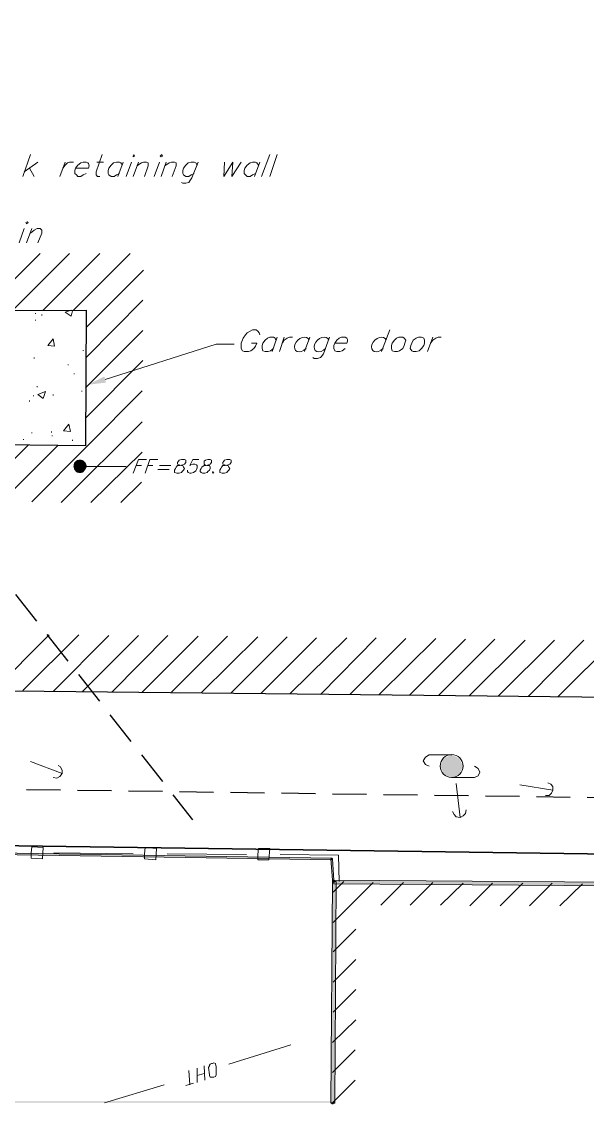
# Model space of a CAD drawing. Header units: inches. Extents: x 10 to 486, y 7 to 426.
# Drawn here: x 161.5 to 211.4, y 7.3 to 102.9 of the extents above; entities that cross this region are included whole.
import ezdxf

# ---------------------------------------------------------------- set-up
doc = ezdxf.new("R2010")
doc.units = ezdxf.units.IN
doc.header["$LTSCALE"] = 3
doc.header["$MEASUREMENT"] = 0
doc.linetypes.add('DASHEDX2', pattern=[1.5, 1, -0.5])
doc.layers.add('Building Setbacks', color=1, linetype='DASHEDX2')
doc.layers.add('PDF_Solid Fills', color=7, linetype='Continuous')
doc.layers.add('PDF_Geometry', color=7, linetype='Continuous', true_color=0x999999)

msp = doc.modelspace()

# ---------------------------------------------------------------- hatches: boundary and pattern name
at = {"layer": 'PDF_Solid Fills', "true_color": 0x999999, "transparency": 33554559}
for points in [[(146.277, 29.617), (146.277, 29.55), (188.877, 28.883), (188.877, 29.017), (146.277, 29.683)], [(188.877, 28.95), (188.81, 28.95), (188.943, 27.083), (189.077, 27.083), (188.943, 28.95)], [(189.01, 27.083), (188.943, 27.083), (189.01, 26.95), (189.143, 26.95), (189.077, 27.083)]]:
    msp.add_hatch(color=253, dxfattribs=at).paths.add_polyline_path(points)
at = {"layer": 'PDF_Solid Fills', "transparency": 33554559}
msp.add_hatch(color=256, dxfattribs=at).paths.add_polyline_path([(189.077, 26.95), (188.943, 26.95), (188.943, 27.017), (189.01, 27.083), (189.077, 27.083)])

# ---------------------------------------------------------------- linework, layer by layer
at = {"layer": 'Building Setbacks'}
for points in [[(83.145, 151.408), (176.582, 32.411)], [(152.947, 35.216), (376.747, 32.083)]]:
    msp.add_lwpolyline(points, dxfattribs=at)
at = {"layer": 'PDF_Geometry', "color": 7, "lineweight": 35}
msp.add_lwpolyline([(152.877, 30.217), (376.677, 27.083), (379.477, 363.817), (346.277, 380.083), (56.61, 152.817)], close=True, dxfattribs=at)
at = {"layer": 'PDF_Geometry', "color": 7, "lineweight": 25}
msp.add_lwpolyline([(289.277, 158.55), (169.01, 159.55), (168.677, 120.017), (167.343, 120.017), (167.343, 118.75), (153.543, 118.683), (153.677, 133.617), (106.543, 134.217), (101.743, 130.217), (101.477, 96.217), (115.343, 77.35), (167.21, 77.417), (167.143, 65.417), (152.41, 65.617), (152.277, 43.883), (328.277, 42.017)], dxfattribs=at)
at = {"layer": 'PDF_Geometry', "color": 8, "lineweight": 13, "true_color": 0x767676}
for points in [[(161.61, 89.217), (162.277, 91.15)], [(168.61, 91.15), (168.077, 89.617), (168.077, 89.35), (168.21, 89.217), (168.41, 89.217)], [(182.677, 89.217), (183.41, 91.15)], [(183.41, 89.217), (184.077, 91.15)], [(162.943, 90.483), (161.743, 89.617)], [(162.21, 89.95), (162.61, 89.217)], [(164.877, 89.217), (165.343, 90.483)], [(165.143, 89.95), (165.343, 90.217), (165.543, 90.417), (165.743, 90.483), (166.077, 90.483)], [(166.277, 89.95), (167.41, 89.95), (167.477, 90.15), (167.41, 90.35), (167.343, 90.417), (167.21, 90.483), (166.943, 90.483), (166.743, 90.417), (166.477, 90.217), (166.277, 89.95), (166.21, 89.75), (166.21, 89.483), (166.343, 89.35), (166.477, 89.217), (166.743, 89.217), (166.943, 89.35), (167.21, 89.483)], [(168.143, 90.483), (168.743, 90.483)], [(170.41, 90.217), (170.277, 90.417), (170.143, 90.483), (169.877, 90.483), (169.61, 90.417), (169.41, 90.217), (169.21, 89.95), (169.143, 89.75), (169.143, 89.483), (169.21, 89.35), (169.41, 89.217), (169.677, 89.217), (169.877, 89.35), (170.143, 89.483)], [(170.477, 90.483), (170.01, 89.217)], [(171.21, 90.483), (170.743, 89.217)], [(171.343, 89.217), (171.81, 90.483)], [(171.677, 90.15), (172.077, 90.417), (172.277, 90.483), (172.543, 90.483), (172.677, 90.417), (172.677, 90.15), (172.343, 89.217)], [(173.677, 90.483), (173.21, 89.217)], [(173.81, 89.217), (174.277, 90.483)], [(174.143, 90.15), (174.543, 90.417), (174.743, 90.483), (175.01, 90.483), (175.143, 90.417), (175.143, 90.15), (174.81, 89.217)], [(177.077, 90.483), (176.543, 89.083), (176.343, 88.817), (176.277, 88.683), (176.01, 88.617), (175.743, 88.617), (175.61, 88.683)], [(177.01, 90.217), (176.877, 90.417), (176.743, 90.483), (176.477, 90.483), (176.21, 90.417), (176.01, 90.217), (175.81, 89.95), (175.743, 89.75), (175.743, 89.483), (175.81, 89.35), (176.01, 89.217), (176.277, 89.217), (176.477, 89.35), (176.743, 89.483)], [(179.41, 90.483), (179.343, 89.217), (180.143, 90.483), (180.077, 89.217), (180.877, 90.483)], [(182.41, 90.217), (182.277, 90.417), (182.143, 90.483), (181.877, 90.483), (181.677, 90.417), (181.41, 90.217), (181.21, 89.95), (181.143, 89.75), (181.143, 89.483), (181.277, 89.35), (181.41, 89.217), (181.677, 89.217), (181.877, 89.35), (182.143, 89.483)], [(182.543, 90.483), (182.077, 89.217)], [(161.743, 84.617), (161.277, 83.35)], [(161.943, 83.35), (162.41, 84.617)], [(162.277, 84.217), (162.61, 84.483), (162.877, 84.617), (163.143, 84.617), (163.277, 84.483), (163.277, 84.217), (162.943, 83.35)], [(182.543, 75.217), (182.477, 75.417), (182.343, 75.55), (182.21, 75.683), (181.877, 75.683), (181.677, 75.55), (181.41, 75.417), (181.277, 75.217), (181.077, 74.95), (180.877, 74.483), (180.877, 74.017), (181.01, 73.817), (181.143, 73.75), (181.543, 73.75), (181.743, 73.817), (182.01, 74.017), (182.143, 74.217), (182.277, 74.483), (181.81, 74.483)], [(194.01, 75.683), (193.277, 73.75)], [(183.943, 74.75), (183.877, 74.95), (183.743, 75.017), (183.41, 75.017), (183.21, 74.95), (183.01, 74.75), (182.81, 74.483), (182.743, 74.283), (182.743, 74.017), (182.81, 73.817), (183.01, 73.75), (183.277, 73.75), (183.477, 73.817), (183.743, 74.017)], [(184.077, 75.017), (183.61, 73.75)], [(184.277, 73.75), (184.677, 75.017)], [(184.543, 74.483), (184.677, 74.75), (184.943, 74.95), (185.143, 75.017), (185.41, 75.017)], [(186.943, 75.017), (186.477, 73.75)], [(188.677, 75.017), (188.143, 73.55), (187.943, 73.283), (187.877, 73.217), (187.61, 73.15), (187.343, 73.15), (187.21, 73.217)], [(189.143, 74.483), (190.21, 74.483), (190.277, 74.683), (190.277, 74.817), (190.21, 74.95), (190.077, 75.017), (189.743, 75.017), (189.543, 74.95), (189.343, 74.75), (189.143, 74.483), (189.077, 74.283), (189.077, 74.017), (189.143, 73.817), (189.343, 73.75), (189.61, 73.75), (189.81, 73.817), (190.077, 74.017)], [(197.343, 73.75), (197.81, 75.017)], [(197.61, 74.483), (197.81, 74.75), (198.077, 74.95), (198.277, 75.017), (198.543, 75.017)], [(168.877, 71.283), (178.677, 74.417), (180.277, 74.417)]]:
    msp.add_lwpolyline(points, dxfattribs=at)
for points in [[(171.343, 91.017), (171.343, 90.95), (171.477, 91.017), (171.41, 91.15)], [(173.743, 91.017), (173.81, 90.95), (173.943, 91.017), (173.877, 91.15)], [(161.877, 85.15), (161.943, 85.017), (162.077, 85.15), (162.01, 85.217)], [(194.81, 75.017), (194.61, 74.95), (194.41, 74.75), (194.21, 74.483), (194.143, 74.283), (194.143, 74.017), (194.21, 73.817), (194.41, 73.75), (194.677, 73.75), (194.877, 73.817), (195.143, 74.017), (195.277, 74.283), (195.343, 74.483), (195.41, 74.75), (195.277, 74.95), (195.143, 75.017)], [(196.543, 75.017), (196.343, 74.95), (196.077, 74.75), (195.943, 74.483), (195.877, 74.283), (195.81, 74.017), (195.943, 73.817), (196.077, 73.75), (196.343, 73.75), (196.61, 73.817), (196.81, 74.017), (197.01, 74.283), (197.077, 74.483), (197.077, 74.75), (197.01, 74.95), (196.81, 75.017)]]:
    msp.add_lwpolyline(points, close=True, dxfattribs=at)
at = {"layer": 'PDF_Geometry', "color": 9, "lineweight": 13, "true_color": 0xbbbbbb}
for points in [[(158.143, 77.417), (163.143, 82.417)], [(160.743, 77.417), (165.743, 82.417)], [(163.41, 77.417), (168.41, 82.417)], [(166.077, 77.417), (171.077, 82.417)], [(167.21, 75.883), (172.277, 80.95)], [(167.21, 73.217), (172.21, 78.283)], [(167.143, 70.55), (172.21, 75.617)], [(167.143, 67.883), (172.21, 72.95)], [(162.41, 60.483), (172.143, 70.283)], [(165.01, 60.417), (172.143, 67.55)], [(152.343, 55.75), (162.077, 65.483)], [(159.743, 60.483), (164.743, 65.483)], [(167.61, 60.417), (172.143, 64.883)], [(170.277, 60.417), (172.077, 62.217)], [(159.01, 43.817), (163.943, 48.75)], [(161.61, 43.817), (166.543, 48.75)], [(164.277, 43.75), (169.21, 48.683)], [(166.877, 43.75), (171.81, 48.683)], [(169.477, 43.683), (174.41, 48.683)], [(172.143, 43.683), (177.077, 48.617)], [(174.743, 43.683), (179.677, 48.617)], [(177.343, 43.617), (182.343, 48.55)], [(180.01, 43.617), (184.943, 48.55)], [(182.61, 43.55), (187.543, 48.483)], [(185.21, 43.55), (190.21, 48.483)], [(187.877, 43.483), (192.81, 48.483)], [(190.477, 43.483), (195.41, 48.417)], [(193.077, 43.483), (198.077, 48.417)], [(195.743, 43.417), (200.677, 48.35)], [(198.343, 43.417), (203.277, 48.35)], [(201.01, 43.35), (205.943, 48.283)], [(203.61, 43.35), (208.543, 48.283)], [(206.21, 43.283), (211.143, 48.283)], [(208.877, 43.283), (213.81, 48.217)], [(189.01, 26.017), (189.943, 26.95)], [(189.01, 23.35), (192.543, 26.883)], [(193.21, 24.883), (195.21, 26.883)], [(195.81, 24.883), (197.81, 26.883)], [(198.477, 24.883), (200.477, 26.817)], [(201.077, 24.817), (203.077, 26.817)], [(203.743, 24.817), (205.743, 26.817)], [(206.343, 24.817), (208.343, 26.817)], [(209.01, 24.817), (211.01, 26.75)], [(189.01, 20.75), (191.01, 22.75)], [(189.01, 18.083), (191.01, 20.083)], [(189.01, 15.417), (191.01, 17.417)], [(188.943, 12.75), (191.01, 14.75)], [(188.943, 10.083), (190.943, 12.083)], [(188.943, 7.417), (190.943, 9.417)]]:
    msp.add_lwpolyline(points, dxfattribs=at)
at = {"layer": 'PDF_Geometry', "lineweight": 13}
for points in [[(162.743, 77.15), (162.743, 77.083)], [(162.743, 76.55), (162.743, 76.483)], [(163.277, 77.017), (163.277, 76.95)], [(166.01, 77.35), (165.877, 76.883), (165.343, 77.217), (165.877, 77.417)], [(166.943, 73.883), (166.943, 73.817)], [(162.61, 73.217), (162.61, 73.15)], [(165.61, 72.617), (165.61, 72.55)], [(166.143, 71.817), (166.143, 71.75)], [(162.543, 69.883), (162.543, 69.817)], [(162.877, 70.683), (162.877, 70.617)], [(164.277, 69.95), (164.277, 69.883)], [(166.81, 70.283), (166.81, 70.217)], [(162.21, 69.417), (162.21, 69.35)], [(161.677, 66.017), (161.677, 65.95)], [(162.41, 66.617), (162.41, 66.55)], [(164.143, 66.683), (164.143, 66.617)], [(164.21, 66.35), (164.21, 66.283)], [(166.01, 65.95), (166.01, 65.883)], [(165.077, 36.483), (162.277, 37.55)], [(199.477, 38.15), (197.477, 38.15), (197.143, 37.95), (196.943, 37.617), (197.143, 37.283), (197.477, 37.15)], [(164.277, 36.15), (164.61, 36.083), (164.877, 36.217), (165.077, 36.483), (165.077, 36.75), (164.943, 37.083), (164.743, 37.217)], [(199.477, 36.15), (201.477, 36.15), (201.81, 36.283), (201.943, 36.617), (201.81, 36.95), (201.477, 37.15)], [(200.21, 32.617), (199.877, 35.617)], [(208.41, 35.017), (205.477, 35.483)], [(207.743, 34.55), (208.077, 34.55), (208.277, 34.75), (208.41, 35.017), (208.41, 35.35), (208.21, 35.55), (207.943, 35.683)], [(199.543, 33.15), (199.677, 32.883), (199.877, 32.683), (200.21, 32.617), (200.477, 32.75), (200.677, 32.95), (200.743, 33.283)], [(164.343, 29.483), (171.343, 29.417)], [(174.343, 29.417), (181.343, 29.35)], [(184.343, 29.35), (189.477, 29.283), (189.543, 26.95)], [(185.277, 12.55), (179.81, 10.817)], [(177.61, 10.683), (177.677, 9.417)], [(176.277, 10.283), (176.343, 9.017)], [(177.01, 9.217), (177.01, 10.483)], [(177.61, 10.017), (177.01, 9.817)], [(174.077, 9.017), (168.81, 7.417)], [(176.677, 9.15), (176.01, 8.95)]]:
    msp.add_lwpolyline(points, dxfattribs=at)
for points in [[(164.277, 74.883), (164.41, 74.217), (163.81, 74.283)], [(163.61, 70.217), (163.41, 69.617), (162.943, 69.95)], [(165.677, 67.35), (165.81, 66.683), (165.21, 66.75)], [(162.343, 29.483), (162.41, 30.017), (163.41, 29.95), (163.343, 28.95), (162.343, 29.017)], [(172.343, 29.417), (172.41, 29.95), (173.41, 29.883), (173.343, 28.883), (172.343, 28.95)], [(182.343, 29.35), (182.41, 29.883), (183.41, 29.883), (183.343, 28.883), (182.343, 28.883)], [(178.343, 10.883), (178.277, 10.883), (178.143, 10.817), (178.077, 10.75), (178.077, 10.683), (178.01, 10.55), (178.077, 9.883), (178.077, 9.817), (178.143, 9.683), (178.477, 9.683), (178.61, 9.75), (178.677, 9.883), (178.677, 10.617), (178.61, 10.817), (178.61, 10.883), (178.477, 10.95)]]:
    msp.add_lwpolyline(points, close=True, dxfattribs=at)
at = {"layer": 'PDF_Geometry', "color": 7, "lineweight": 9}
for points in [[(171.343, 63.017), (171.81, 64.217), (172.543, 64.217)], [(172.41, 63.017), (172.81, 64.217), (173.543, 64.217)], [(177.143, 64.217), (176.61, 64.217), (176.343, 63.683), (176.41, 63.75), (176.61, 63.817), (176.81, 63.817), (176.943, 63.75), (177.01, 63.683), (177.01, 63.483), (176.943, 63.35), (176.877, 63.217), (176.677, 63.083), (176.477, 63.017), (176.343, 63.017), (176.21, 63.083), (176.143, 63.15), (176.143, 63.283)], [(167.277, 63.617), (170.743, 63.617)], [(171.61, 63.683), (172.077, 63.683)], [(172.61, 63.683), (173.077, 63.683)], [(173.543, 63.35), (174.543, 63.35)], [(173.677, 63.683), (174.677, 63.683)], [(178.41, 63.15), (178.343, 63.083), (178.41, 63.017), (178.477, 63.083)]]:
    msp.add_lwpolyline(points, dxfattribs=at)
for points in [[(175.61, 64.217), (175.41, 64.15), (175.343, 64.083), (175.277, 63.95), (175.277, 63.817), (175.41, 63.75), (175.61, 63.683), (175.743, 63.683), (175.81, 63.55), (175.877, 63.417), (175.81, 63.283), (175.677, 63.15), (175.61, 63.083), (175.41, 63.017), (175.21, 63.017), (175.01, 63.083), (175.01, 63.283), (175.077, 63.417), (175.143, 63.55), (175.277, 63.683), (175.477, 63.683), (175.743, 63.75), (175.877, 63.817), (176.01, 63.95), (176.01, 64.15), (175.877, 64.217)], [(177.943, 64.217), (177.743, 64.15), (177.61, 64.083), (177.61, 63.817), (177.677, 63.75), (177.877, 63.683), (178.077, 63.683), (178.143, 63.55), (178.143, 63.417), (178.077, 63.283), (177.943, 63.15), (177.877, 63.083), (177.677, 63.017), (177.477, 63.017), (177.343, 63.083), (177.277, 63.15), (177.277, 63.283), (177.343, 63.417), (177.41, 63.55), (177.61, 63.683), (177.81, 63.683), (178.01, 63.75), (178.143, 63.817), (178.277, 63.95), (178.277, 64.15), (178.143, 64.217)], [(179.61, 64.217), (179.41, 64.15), (179.343, 64.083), (179.277, 63.95), (179.277, 63.817), (179.41, 63.75), (179.61, 63.683), (179.743, 63.683), (179.81, 63.55), (179.877, 63.417), (179.81, 63.283), (179.677, 63.15), (179.61, 63.083), (179.41, 63.017), (179.21, 63.017), (179.01, 63.083), (179.01, 63.283), (179.077, 63.417), (179.143, 63.55), (179.277, 63.683), (179.477, 63.683), (179.743, 63.75), (179.877, 63.817), (180.01, 63.95), (180.01, 64.15), (179.877, 64.217)]]:
    msp.add_lwpolyline(points, close=True, dxfattribs=at)
at = {"layer": 'PDF_Geometry', "lineweight": 5}
for points in [[(146.277, 29.617), (146.277, 29.55), (188.877, 28.883), (188.877, 29.017), (146.277, 29.683)], [(188.877, 28.95), (188.81, 28.95), (188.943, 27.083), (189.077, 27.083), (188.943, 28.95)], [(189.01, 27.083), (188.943, 27.083), (189.01, 26.95), (189.143, 26.95), (189.077, 27.083)]]:
    msp.add_lwpolyline(points, close=True, dxfattribs=at)
for points in [[(188.877, 29.017), (188.943, 28.95)], [(188.943, 27.083), (188.943, 27.083)], [(189.143, 26.95), (189.077, 26.883), (189.01, 26.95)]]:
    msp.add_lwpolyline(points, dxfattribs=at)
at = {"layer": 'PDF_Geometry', "color": 7, "lineweight": 5}
for points in [[(188.81, 7.417), (189.143, 7.417), (189.277, 26.95), (188.943, 26.95)], [(189.077, 27.083), (189.077, 26.75), (319.41, 25.817), (319.41, 26.15)]]:
    msp.add_lwpolyline(points, close=True, dxfattribs=at)
for points in [[(188.943, 26.95), (188.943, 27.017), (189.01, 27.083), (189.077, 27.083)], [(188.877, 7.35), (188.81, 7.417)], [(189.143, 7.417), (189.077, 7.35)]]:
    msp.add_lwpolyline(points, dxfattribs=at)
at = {"layer": 'PDF_Geometry', "lineweight": 13}
msp.add_circle((199.465, 37.15), 1.012, dxfattribs=at)
at = {"layer": 'PDF_Geometry', "color": 8, "lineweight": 13, "true_color": 0x767676}
for centre in [(186.242, 74.384), (187.975, 74.384), (193.042, 74.384)]:
    msp.add_ellipse(centre, major_axis=(0.542, 0.53), ratio=0.686133, start_param=5.925031, end_param=11.003657, dxfattribs=at)
at = {"layer": 'PDF_Solid Fills', "color": 8, "lineweight": 25, "true_color": 0x767676, "transparency": 33554559}
msp.add_solid([(168.943, 71.017), (167.343, 70.817), (168.81, 71.55)], dxfattribs=at)
at = {"layer": 'PDF_Solid Fills', "lineweight": 5, "transparency": 33554559}
for points in [[(166.343, 64.15), (166.143, 63.95), (166.677, 63.617)], [(166.677, 64.217), (166.343, 64.15), (166.677, 63.617)], [(166.943, 64.15), (166.677, 64.217), (166.677, 63.617)], [(167.143, 63.95), (166.943, 64.15), (166.677, 63.617)], [(166.143, 63.95), (166.077, 63.617), (166.677, 63.617)], [(166.077, 63.617), (166.143, 63.35), (166.677, 63.617)], [(166.143, 63.35), (166.343, 63.083), (166.677, 63.617)], [(166.343, 63.083), (166.677, 63.017), (166.677, 63.617)], [(167.277, 63.617), (167.143, 63.95), (166.677, 63.617)], [(166.677, 63.017), (166.943, 63.083), (166.677, 63.617)], [(166.943, 63.083), (167.143, 63.35), (166.677, 63.617)], [(167.143, 63.35), (167.277, 63.617), (166.677, 63.617)], [(188.81, 7.417), (189.143, 7.417), (188.943, 26.95), (189.277, 26.95)], [(189.077, 27.083), (189.077, 26.75), (319.41, 26.15), (319.41, 25.817)]]:
    msp.add_solid(points, dxfattribs=at)
at = {"layer": 'PDF_Solid Fills', "color": 7, "lineweight": 13, "true_color": 0xfafafa, "transparency": 33554559}
for points in [[(198.743, 37.817), (198.477, 37.15), (200.477, 37.15)], [(199.477, 38.15), (198.743, 37.817), (200.143, 37.817)], [(198.743, 37.817), (200.143, 37.817), (200.477, 37.15)], [(198.477, 37.15), (198.743, 36.417), (200.143, 36.417)], [(198.477, 37.15), (200.477, 37.15), (200.143, 36.417)], [(198.743, 36.417), (200.143, 36.417), (199.477, 36.15)]]:
    msp.add_solid(points, dxfattribs=at)
at = {"layer": 'PDF_Solid Fills', "color": 253, "lineweight": 5, "true_color": 0x999999, "transparency": 33554559}
for points in [[(188.877, 29.017), (188.943, 28.95), (188.877, 28.95)], [(189.143, 26.95), (189.077, 26.883), (189.077, 26.95), (189.01, 26.95)]]:
    msp.add_solid(points, dxfattribs=at)
at = {"layer": 'PDF_Solid Fills', "color": 254, "lineweight": 5, "true_color": 0xdcdcdc, "transparency": 33554559}
for points in [[(188.943, 7.55), (136.81, 7.417), (108.543, 7.55)], [(188.943, 7.417), (188.943, 7.55), (136.81, 7.417)]]:
    msp.add_solid(points, dxfattribs=at)
at = {"layer": 'PDF_Solid Fills', "lineweight": 13, "transparency": 33554559}
for points in [[(189.01, 7.283), (188.81, 7.417), (189.143, 7.417)], [(189.01, 7.283), (188.877, 7.283), (188.81, 7.417)]]:
    msp.add_solid(points, dxfattribs=at)

doc.saveas('drawing.dxf')
